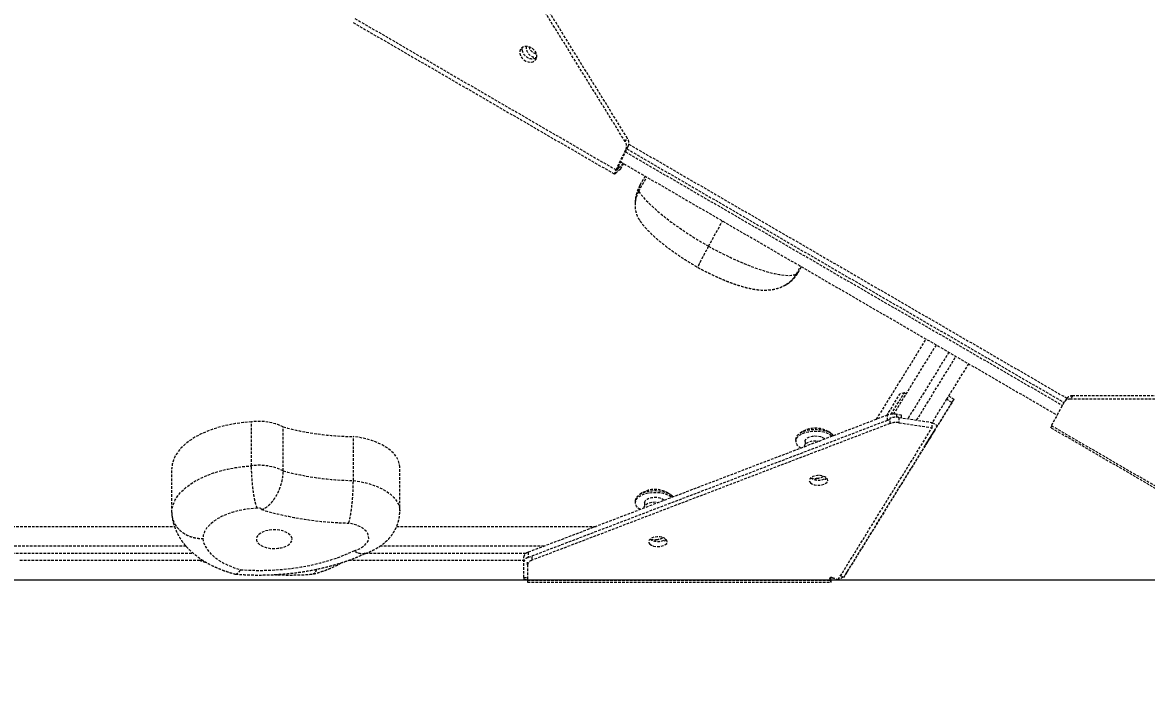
# Model space of a CAD drawing. Header units: millimetres. Extents: x -3321 to 2538, y -2690 to 2358.
# Drawn here: x -382 to 162, y -623 to -301 of the extents above; entities that cross this region are included whole.
import ezdxf

# ---------------------------------------------------------------- set-up
doc = ezdxf.new("R2010")
doc.units = ezdxf.units.MM
doc.linetypes.add('HIDDEN', pattern=[1.905, 1.27, -0.635])
for name, color, linetype in [('DIKOM_ОБЪЕКТ', 7, 'Continuous'), ('DIKOM_РАЗМЕР_ЗОНА', 7, 'Continuous'), ('DIKOM_РАЗМЕР_ОБЪЕКТА', 7, 'Continuous')]:
    doc.layers.add(name, color=color, linetype=linetype)
doc.styles.add('style1', font='arialbd.ttf', dxfattribs={"width": 0.8})
doc.dimstyles.new('1-50', dxfattribs={"dimtxt": 300, "dimasz": 200, "dimexe": 100, "dimexo": 0, "dimgap": 100, "dimtad": 1, "dimtxsty": 'style1', "dimcen": 200, "dimclrd": 7, "dimclre": 7, "dimclrt": 7, "dimadec": 1, "dimazin": 2, "dimtfac": 1, "dimtmove": 0, "dimatfit": 2, "dimfxl": 0, "dimlwd": 25, "dimlwe": 18, "dimarcsym": 0})

# ---------------------------------------------------------------- blocks, each defined once
blk = doc.blocks.new('*D0')
at = {"layer": 'Defpoints', "color": 0, "transparency": 16777216}
for p in [(-975.4, 143.26), (1038.07, 143.66), (1038.07, -1051.64)]:
    blk.add_point(p, dxfattribs=at)
at = {"layer": 'DIKOM_РАЗМЕР_ОБЪЕКТА', "color": 7, "lineweight": 18, "transparency": 16777216}
for p, q in [((-975.4, 143.26), (-975.4, -1151.64)), ((1038.07, 143.66), (1038.07, -1151.64))]:
    blk.add_line(p, q, dxfattribs=at)
at = {"layer": 'DIKOM_РАЗМЕР_ОБЪЕКТА', "color": 7, "lineweight": 25, "transparency": 16777216}
blk.add_line((-775.4, -1051.64), (838.07, -1051.64), dxfattribs=at)
at = {"layer": 'DIKOM_РАЗМЕР_ОБЪЕКТА', "color": 7, "transparency": 16777216}
for points in [[(-775.4, -1018.31), (-775.4, -1084.98), (-975.4, -1051.64)], [(838.07, -1018.31), (838.07, -1084.98), (1038.07, -1051.64)]]:
    blk.add_solid(points, dxfattribs=at)
at = {"layer": 'DIKOM_РАЗМЕР_ОБЪЕКТА', "color": 7, "transparency": 16777216, "insert": (24.76, -798.47), "char_height": 300, "attachment_point": 5, "style": 'style1'}
blk.add_mtext('{\\fArial|b0|i0|c204|p34;2000}', dxfattribs=at)
blk = doc.blocks.new('*D1')
at = {"layer": 'Defpoints', "color": 0, "transparency": 16777216}
for p in [(483.99, 857.85), (-1177.44, -571.13), (457.72, -571.13)]:
    blk.add_point(p, dxfattribs=at)
at = {"layer": 'DIKOM_РАЗМЕР_ОБЪЕКТА', "color": 7, "lineweight": 18, "transparency": 16777216}
for p, q in [((483.99, 857.85), (-1277.44, 857.85)), ((457.72, -571.13), (-1277.44, -571.13))]:
    blk.add_line(p, q, dxfattribs=at)
at = {"layer": 'DIKOM_РАЗМЕР_ОБЪЕКТА', "color": 7, "lineweight": 25, "transparency": 16777216}
blk.add_line((-1177.44, 657.85), (-1177.44, -371.13), dxfattribs=at)
at = {"layer": 'DIKOM_РАЗМЕР_ОБЪЕКТА', "color": 7, "transparency": 16777216}
for points in [[(-1210.77, 657.85), (-1144.1, 657.85), (-1177.44, 857.85)], [(-1210.77, -371.13), (-1144.1, -371.13), (-1177.44, -571.13)]]:
    blk.add_solid(points, dxfattribs=at)
at = {"layer": 'DIKOM_РАЗМЕР_ОБЪЕКТА', "color": 7, "transparency": 16777216, "insert": (-1430.61, 178.44), "char_height": 300, "attachment_point": 5, "rotation": 90, "style": 'style1'}
blk.add_mtext('{\\fArial|b0|i0|c204|p34;1420}', dxfattribs=at)
blk = doc.blocks.new('*D2')
at = {"layer": 'Defpoints', "color": 0, "transparency": 16777216}
for p in [(2538.07, 141.57), (-2475.4, 35.41), (2538.07, -2589.75)]:
    blk.add_point(p, dxfattribs=at)
at = {"layer": 'DIKOM_РАЗМЕР_ЗОНА', "color": 7, "lineweight": 18, "transparency": 16777216}
for p, q in [((2538.07, 141.57), (2538.07, -2689.75)), ((-2475.4, 35.41), (-2475.4, -2689.75))]:
    blk.add_line(p, q, dxfattribs=at)
at = {"layer": 'DIKOM_РАЗМЕР_ЗОНА', "color": 7, "lineweight": 25, "transparency": 16777216}
blk.add_line((-2275.4, -2589.75), (2338.07, -2589.75), dxfattribs=at)
at = {"layer": 'DIKOM_РАЗМЕР_ЗОНА', "color": 7, "transparency": 16777216}
for points in [[(-2275.4, -2556.42), (-2275.4, -2623.08), (-2475.4, -2589.75)], [(2338.07, -2556.42), (2338.07, -2623.08), (2538.07, -2589.75)]]:
    blk.add_solid(points, dxfattribs=at)
at = {"layer": 'DIKOM_РАЗМЕР_ЗОНА', "color": 7, "transparency": 16777216, "insert": (-15.23, -2336.58), "char_height": 300, "attachment_point": 5, "style": 'style1'}
blk.add_mtext('{\\fArial|b0|i0|c204|p34;5000}', dxfattribs=at)
blk = doc.blocks.new('*D3')
at = {"layer": 'Defpoints', "color": 0, "transparency": 16777216}
for p in [(-99.2, 2357.85), (-2871.13, -2071.13), (-536.75, -2071.13)]:
    blk.add_point(p, dxfattribs=at)
at = {"layer": 'DIKOM_РАЗМЕР_ЗОНА', "color": 7, "lineweight": 18, "transparency": 16777216}
for p, q in [((-99.2, 2357.85), (-2971.13, 2357.85)), ((-536.75, -2071.13), (-2971.13, -2071.13))]:
    blk.add_line(p, q, dxfattribs=at)
at = {"layer": 'DIKOM_РАЗМЕР_ЗОНА', "color": 7, "lineweight": 25, "transparency": 16777216}
blk.add_line((-2871.13, 2157.85), (-2871.13, -1871.13), dxfattribs=at)
at = {"layer": 'DIKOM_РАЗМЕР_ЗОНА', "color": 7, "transparency": 16777216}
for points in [[(-2904.47, 2157.85), (-2837.8, 2157.85), (-2871.13, 2357.85)], [(-2904.47, -1871.13), (-2837.8, -1871.13), (-2871.13, -2071.13)]]:
    blk.add_solid(points, dxfattribs=at)
at = {"layer": 'DIKOM_РАЗМЕР_ЗОНА', "color": 7, "transparency": 16777216, "insert": (-3124.3, 42.42), "char_height": 300, "attachment_point": 5, "rotation": 90, "style": 'style1'}
blk.add_mtext('{\\fArial|b0|i0|c204|p34;4400}', dxfattribs=at)

msp = doc.modelspace()

# ---------------------------------------------------------------- linework, layer by layer
at = {"layer": 'DIKOM_ОБЪЕКТ', "color": 7, "linetype": 'HIDDEN', "lineweight": 15}
for p, q in [((-89.559, -357.228), (-196.979, -183.434)), ((-90.7, -358.806), (-198.12, -185.011)), ((-222.284, -301.161), (-95.82, -374.525)), ((-221.396, -299.218), (-95.092, -372.489)), ((-90.7, -358.806), (-89.559, -357.228)), ((-95.092, -372.489), (-90.281, -362.62)), ((-93.95, -370.912), (-89.14, -361.043)), ((-90.494, -363.822), (120.896, -486.466)), ((-89.14, -361.043), (-90.281, -362.62)), ((-89.789, -362.374), (121.664, -485.055)), ((-88.85, -360.051), (123.117, -483.03)), ((-91.491, -369.556), (-94.22, -371.887)), ((-92.902, -372.108), (-91.491, -369.556)), ((-92.844, -368.642), (118.338, -491.166)), ((-92.835, -372.027), (-91.424, -369.475)), ((-91.491, -369.556), (-91.424, -369.475)), ((-94.22, -371.887), (-95.63, -374.439)), ((-92.902, -372.108), (-95.63, -374.439)), ((-93.95, -370.912), (-95.092, -372.489)), ((-94.22, -371.887), (-94.324, -371.826)), ((-92.835, -372.027), (-92.902, -372.108)), ((-84.114, -382.882), (-80.274, -375.935)), ((-81.06, -375.479), (-83.519, -379.928)), ((-50.313, -409.453), (-43.56, -397.236)), ((-7.782, -422.775), (-5.781, -419.154)), ((-6.988, -422.217), (-5.413, -419.368)), ((30.971, -493.218), (54.964, -454.397)), ((39.225, -490.722), (59.903, -457.263)), ((65.96, -460.777), (46.07, -492.961)), ((50.371, -493.611), (69.422, -462.785)), ((75.479, -466.299), (65.139, -483.03)), ((36.818, -489.86), (42.324, -480.952)), ((38.008, -490.789), (44.389, -480.464)), ((44.389, -480.464), (42.324, -480.952)), ((45.239, -480.99), (44.389, -480.464)), ((64.836, -483.52), (57.921, -494.708)), ((67.388, -485.097), (64.836, -483.52)), ((65.847, -481.883), (68.399, -483.46)), ((68.41, -483.468), (68.399, -483.46)), ((122.98, -483.205), (121.839, -484.782)), ((125.855, -481.883), (124.714, -483.46)), ((316.296, -483.468), (124.714, -483.46)), ((317.437, -481.891), (125.855, -481.883)), ((67.388, -485.097), (60.473, -496.285)), ((67.327, -485.222), (61.229, -495.091)), ((121.641, -485.097), (115.552, -496.285)), ((-271.441, -515.715), (-271.441, -494.449)), ((36.194, -491.223), (-137.598, -557.612)), ((36.193, -493.775), (-137.598, -560.164)), ((35.894, -491.355), (36.818, -489.86)), ((36.193, -493.775), (36.194, -491.223)), ((37.484, -492.716), (37.308, -492.783)), ((37.484, -495.268), (37.484, -492.716)), ((43.015, -491.249), (40.677, -490.85)), ((40.677, -490.85), (40.677, -492.217)), ((41.804, -492.316), (41.804, -494.868)), ((41.804, -492.316), (57.84, -494.739)), ((41.804, -494.868), (57.84, -497.291)), ((43.015, -492.499), (43.015, -491.249)), ((57.921, -494.708), (57.84, -494.839)), ((57.84, -497.291), (57.84, -494.739)), ((57.921, -494.708), (60.473, -496.285)), ((-256.091, -518.213), (-256.091, -496.947)), ((37.484, -495.268), (-135.802, -561.463)), ((-4.864, -499.173), (-6.043, -499.961)), ((8.894, -499.961), (7.715, -499.173)), ((12.429, -570.789), (57.84, -497.291)), ((60.473, -496.285), (15.062, -569.784)), ((15.937, -568.368), (61.229, -495.091)), ((115.274, -497.291), (115.763, -496.408)), ((241.937, -570.789), (115.274, -497.291)), ((115.552, -496.285), (242.215, -569.784)), ((-222.178, -522.844), (-222.178, -501.578)), ((-8.075, -503.048), (-8.075, -503.899)), ((-3.575, -503.899), (-3.575, -505.417)), ((-199.71, -537.701), (-199.71, -516.435)), ((-310.058, -538.351), (-310.058, -517.085)), ((-85.74, -532.714), (-85.74, -533.564)), ((-82.53, -528.838), (-83.709, -529.627)), ((-68.772, -529.627), (-69.951, -528.838)), ((-81.541, -536.196), (-81.541, -536.198)), ((-81.24, -533.564), (-81.24, -535.083)), ((-421.467, -545.037), (-308.746, -545.037)), ((-201.2, -545.037), (-104.68, -545.037)), ((-303.082, -554.672), (-396.246, -554.672)), ((-129.901, -554.672), (-209.346, -554.672)), ((-387.338, -558.074), (-299.637, -558.074)), ((-216.248, -558.074), (-138.529, -558.074)), ((-139.659, -562.29), (-139.659, -559.739)), ((-137.598, -557.612), (-137.598, -560.164)), ((-135.802, -559.582), (-135.802, -561.463)), ((-383.549, -561.394), (-295.126, -561.394)), ((-224.269, -561.394), (-139.659, -561.394)), ((-139.659, -569.83), (-139.659, -562.29)), ((-137.863, -563.59), (-137.863, -561.709)), ((-137.863, -563.59), (-137.862, -571.13)), ((-139.659, -569.83), (-137.863, -569.83)), ((-139.658, -570.727), (-137.863, -570.727)), ((8.375, -570.108), (8.375, -570.303)), ((8.693, -571.135), (8.375, -570.303)), ((8.693, -569.89), (8.693, -571.135)), ((8.998, -572.031), (8.998, -569.852)), ((9.426, -569.901), (12.429, -570.789)), ((10.833, -570.318), (9.426, -569.902)), ((9.426, -569.902), (9.426, -569.902)), ((13.606, -568.884), (15.062, -569.784)), ((15.062, -569.784), (16.708, -567.12)), ((16.708, -567.12), (15.937, -568.368)), ((16.708, -567.12), (16.708, -567.12)), ((-137.862, -571.13), (8.693, -571.135)), ((-137.862, -572.026), (9.021, -572.031))]:
    msp.add_line(p, q, dxfattribs=at)
at = {"layer": 'DIKOM_ОБЪЕКТ', "color": 7, "linetype": 'HIDDEN', "lineweight": 15, "flags": 128}
for points in [[(-141.644, -316.082), (-141.312, -317.171), (-140.674, -318.208), (-139.78, -319.108), (-138.703, -319.799), (-137.531, -320.225), (-136.358, -320.351), (-135.28, -320.167), (-134.383, -319.688), (-133.741, -318.953), (-133.406, -318.02), (-133.404, -316.967), (-133.735, -315.878), (-134.374, -314.841), (-135.268, -313.941), (-136.345, -313.25), (-137.517, -312.824), (-138.69, -312.698), (-139.768, -312.882), (-140.664, -313.361), (-141.307, -314.096), (-141.642, -315.028), (-141.644, -316.082)], [(-140.503, -314.504), (-140.501, -313.451), (-140.448, -313.207)], [(-95.63, -374.439), (-95.761, -374.525), (-95.835, -374.511), (-95.851, -374.398), (-95.809, -374.189), (-95.71, -373.887), (-95.555, -373.498), (-95.348, -373.029), (-95.092, -372.489)], [(-94.22, -371.887), (-94.285, -371.93), (-94.322, -371.923), (-94.33, -371.867), (-94.309, -371.762), (-94.259, -371.611), (-94.182, -371.416), (-94.078, -371.182), (-93.95, -370.912)], [(-84.114, -382.882), (-82.766, -384.705), (-81.09, -386.656), (-79.098, -388.72), (-76.807, -390.879), (-74.234, -393.118), (-71.401, -395.417), (-68.33, -397.759), (-65.045, -400.125), (-61.572, -402.496), (-57.94, -404.854), (-54.177, -407.179), (-50.313, -409.453)], [(-50.313, -409.453), (-46.845, -411.327), (-43.363, -413.113), (-39.896, -414.797), (-36.472, -416.366), (-33.118, -417.807), (-29.861, -419.108), (-26.727, -420.259), (-23.743, -421.251), (-20.931, -422.075), (-18.315, -422.725), (-15.916, -423.195), (-13.754, -423.482), (-11.844, -423.584), (-10.204, -423.499), (-8.846, -423.229), (-7.782, -422.775)], [(-7.782, -422.775), (-7.246, -422.515), (-6.988, -422.217)], [(64.836, -483.52), (65.06, -483.157), (65.121, -483.058)], [(67.327, -485.222), (67.566, -484.834), (67.781, -484.487), (67.968, -484.185), (68.124, -483.932), (68.248, -483.731), (68.338, -483.586), (68.392, -483.498), (68.41, -483.468)], [(68.399, -483.46), (68.383, -483.488), (68.332, -483.569), (68.248, -483.704), (68.133, -483.891), (67.987, -484.127), (67.813, -484.409), (67.612, -484.734), (67.388, -485.097)], [(-271.441, -494.449), (-275.332, -494.79), (-279.149, -495.315), (-282.861, -496.017), (-286.438, -496.891), (-289.851, -497.931), (-293.074, -499.127), (-296.078, -500.471), (-298.842, -501.951), (-301.341, -503.556), (-303.556, -505.272), (-305.47, -507.086), (-307.066, -508.982), (-308.331, -510.947), (-309.257, -512.963), (-309.834, -515.015), (-310.058, -517.085)], [(-8.075, -503.048), (-8.067, -502.849), (-7.811, -501.879), (-7.2, -500.954), (-6.257, -500.11), (-5.019, -499.379), (-3.534, -498.788), (-1.857, -498.361), (-0.055, -498.115), (1.804, -498.058), (3.649, -498.192), (5.408, -498.514), (7.014, -499.009), (8.405, -499.66), (9.528, -500.441), (10.219, -501.158)], [(-5.663, -507.224), (-6.678, -506.506), (-7.489, -505.625), (-7.959, -504.677), (-8.067, -503.7), (-7.811, -502.73), (-7.2, -501.805), (-6.257, -500.961), (-5.019, -500.229), (-3.534, -499.639), (-1.857, -499.212), (-0.055, -498.965), (1.804, -498.908), (3.649, -499.043), (5.408, -499.364), (7.014, -499.86), (8.405, -500.511), (9.528, -501.292), (9.622, -501.374)], [(10.219, -501.158), (9.714, -500.608), (8.894, -499.961)], [(55.235, -504.771), (55.79, -503.872), (56.43, -502.837), (57.103, -501.748), (57.755, -500.693), (58.332, -499.759), (58.788, -499.021), (59.086, -498.539), (59.202, -498.351), (59.126, -498.473), (58.865, -498.896), (58.44, -499.584), (57.884, -500.482), (57.244, -501.518), (56.571, -502.607), (55.92, -503.661), (55.343, -504.595), (54.887, -505.333), (54.589, -505.816), (54.473, -506.004), (54.548, -505.881), (54.809, -505.459), (55.235, -504.771)], [(55.24, -504.774), (55.795, -503.876), (56.435, -502.84), (57.108, -501.751), (57.76, -500.697), (58.337, -499.763), (58.793, -499.025), (59.091, -498.542), (59.207, -498.355), (59.131, -498.477), (58.87, -498.899), (58.445, -499.588), (57.889, -500.486), (57.249, -501.522), (56.576, -502.611), (55.925, -503.665), (55.348, -504.599), (54.892, -505.337), (54.594, -505.819), (54.478, -506.007), (54.553, -505.885), (54.814, -505.462), (55.24, -504.774)], [(-199.71, -516.435), (-199.711, -516.279), (-199.923, -514.589), (-200.49, -512.922), (-201.405, -511.299), (-202.656, -509.738), (-204.229, -508.261), (-206.104, -506.884), (-208.258, -505.625), (-210.664, -504.499), (-213.292, -503.52), (-216.111, -502.701), (-219.085, -502.051), (-222.178, -501.578)], [(-3.875, -506.531), (-3.856, -506.065), (-3.532, -505.356), (-2.869, -504.716), (-1.914, -504.187), (-0.732, -503.807), (0.598, -503.6), (1.984, -503.582), (3.332, -503.752), (3.393, -503.765)], [(-3.575, -503.899), (-3.518, -503.504), (-3.132, -502.817), (-2.408, -502.211), (-1.4, -501.73), (-0.182, -501.41), (1.155, -501.274), (2.512, -501.333), (3.789, -501.582), (4.89, -502.003), (5.734, -502.565), (5.947, -502.777)], [(-310.058, -538.351), (-309.834, -536.281), (-309.257, -534.229), (-308.331, -532.213), (-307.066, -530.249), (-305.47, -528.352), (-303.556, -526.538), (-301.341, -524.822), (-298.842, -523.218), (-296.078, -521.737), (-293.074, -520.394), (-289.851, -519.197), (-286.438, -518.157), (-282.861, -517.283), (-279.149, -516.581), (-275.332, -516.057), (-271.441, -515.715)], [(-1.065, -523.954), (-0.284, -524.488), (0.751, -524.884), (1.956, -525.112), (3.235, -525.152), (4.483, -525), (5.599, -524.67), (6.493, -524.188), (7.093, -523.593), (7.35, -522.933), (7.242, -522.262), (6.78, -521.634), (5.999, -521.1), (4.964, -520.703), (3.759, -520.476), (2.48, -520.436), (1.232, -520.587), (0.116, -520.918), (-0.779, -521.4), (-1.378, -521.995), (-1.635, -522.655), (-1.527, -523.326), (-1.065, -523.954)], [(-222.178, -522.844), (-219.085, -523.317), (-216.111, -523.967), (-213.292, -524.787), (-210.664, -525.765), (-208.258, -526.891), (-206.104, -528.15), (-204.229, -529.527), (-202.656, -531.005), (-201.405, -532.565), (-200.49, -534.188), (-199.923, -535.855), (-199.711, -537.545), (-199.71, -537.7)], [(-85.74, -532.714), (-85.733, -532.518), (-85.478, -531.548), (-84.868, -530.623), (-83.926, -529.778), (-82.689, -529.046), (-81.204, -528.455), (-79.528, -528.028), (-77.726, -527.781), (-75.867, -527.723), (-74.023, -527.857), (-72.263, -528.178), (-70.656, -528.673), (-69.264, -529.324), (-68.14, -530.104), (-67.449, -530.821)], [(-83.338, -536.884), (-84.34, -536.174), (-85.153, -535.293), (-85.623, -534.346), (-85.733, -533.368), (-85.478, -532.399), (-84.868, -531.473), (-83.926, -530.629), (-82.689, -529.897), (-81.204, -529.306), (-79.528, -528.879), (-77.726, -528.631), (-75.867, -528.574), (-74.023, -528.708), (-72.263, -529.029), (-70.656, -529.524), (-69.264, -530.174), (-68.14, -530.955), (-68.042, -531.041)], [(-81.24, -533.564), (-81.184, -533.171), (-80.799, -532.484), (-80.075, -531.878), (-79.068, -531.396), (-77.85, -531.076), (-76.513, -530.94), (-75.156, -530.998), (-73.88, -531.247), (-72.778, -531.668), (-71.933, -532.229), (-71.716, -532.445)], [(-67.449, -530.821), (-67.954, -530.271), (-68.772, -529.627)], [(-268.623, -536.248), (-271.827, -536.488), (-274.961, -536.915), (-277.984, -537.523), (-280.859, -538.305), (-283.549, -539.252), (-286.022, -540.35), (-288.245, -541.587), (-290.191, -542.947), (-291.836, -544.413), (-293.159, -545.966), (-294.143, -547.587), (-294.776, -549.256), (-295.05, -550.952)], [(-266.608, -536.935), (-266.635, -536.745), (-266.755, -536.565), (-266.96, -536.408), (-267.236, -536.284), (-267.563, -536.202), (-267.92, -536.168), (-268.281, -536.184), (-268.623, -536.248)], [(-81.541, -536.196), (-81.522, -535.732), (-81.198, -535.023), (-80.537, -534.383), (-79.583, -533.854), (-78.4, -533.473), (-77.071, -533.266), (-75.685, -533.247), (-74.337, -533.417), (-74.277, -533.429)], [(-221.851, -556.88), (-219.932, -556.197), (-218.253, -555.356), (-216.861, -554.382), (-215.793, -553.301), (-215.079, -552.142), (-214.739, -550.936), (-214.781, -549.718), (-215.205, -548.52), (-215.999, -547.375), (-217.141, -546.315), (-218.6, -545.368), (-220.336, -544.561), (-222.302, -543.915), (-224.443, -543.449)], [(-251.858, -550.992), (-252.127, -550.085), (-252.738, -549.226), (-253.665, -548.448), (-254.871, -547.785), (-256.307, -547.263), (-257.913, -546.903), (-259.624, -546.721), (-261.369, -546.724), (-263.078, -546.911), (-264.68, -547.275), (-266.11, -547.802), (-267.309, -548.468), (-268.228, -549.249), (-268.829, -550.11), (-269.089, -551.018), (-268.996, -551.934), (-268.553, -552.822), (-267.78, -553.644), (-266.708, -554.368), (-265.38, -554.964), (-263.852, -555.407), (-262.185, -555.68), (-260.448, -555.77), (-258.712, -555.674), (-257.048, -555.397), (-255.524, -554.95), (-254.203, -554.35), (-253.138, -553.623), (-252.374, -552.798), (-251.941, -551.909), (-251.858, -550.992)], [(-295.05, -550.952), (-294.633, -552.806), (-293.867, -554.629), (-292.758, -556.403), (-291.318, -558.11), (-289.562, -559.733), (-287.506, -561.255), (-285.171, -562.662), (-282.581, -563.94), (-279.762, -565.075), (-276.741, -566.057)], [(-78.728, -553.621), (-77.948, -554.155), (-76.913, -554.552), (-75.707, -554.779), (-74.428, -554.819), (-73.18, -554.668), (-72.064, -554.338), (-71.17, -553.855), (-70.57, -553.26), (-70.314, -552.601), (-70.421, -551.93), (-70.884, -551.302), (-71.664, -550.767), (-72.699, -550.371), (-73.905, -550.143), (-75.183, -550.104), (-76.431, -550.255), (-77.548, -550.585), (-78.442, -551.067), (-79.041, -551.662), (-79.298, -552.322), (-79.191, -552.993), (-78.728, -553.621)], [(-276.741, -566.057), (-271.806, -566.304), (-266.851, -566.36), (-261.901, -566.226), (-256.982, -565.902), (-252.122, -565.389), (-247.347, -564.691), (-242.681, -563.81), (-238.151, -562.753), (-233.779, -561.524), (-229.591, -560.131), (-225.608, -558.58), (-221.851, -556.88)], [(-139.659, -569.83), (-139.659, -570.217), (-139.659, -570.498), (-139.659, -570.669), (-139.658, -570.727), (-139.658, -570.727)], [(-137.862, -571.13), (-137.862, -571.517), (-137.862, -571.798), (-137.862, -571.969), (-137.862, -572.026), (-137.862, -572.026)]]:
    msp.add_lwpolyline(points, dxfattribs=at)
at = {"layer": 'DIKOM_ОБЪЕКТ', "color": 7, "linetype": 'HIDDEN', "lineweight": 15}
for centre, radius, start, end in [((-135.517, -313.644), 5.059, 189.79291, 294.02081), ((-133.517, -313.042), 5.089, 176.10198, 271.0141), ((-132.435, -311.478), 5.028, 196.32437, 257.29266), ((-93.968, -361.095), 3.99, 337.52927, 35.01559), ((-92.827, -359.518), 3.99, 337.52927, 35.01559), ((-78.944, -382.387), 5.194, 151.741, 185.47163), ((124.533, -486.824), 3.369, 86.91812, 149.15127), ((125.687, -485.303), 3.424, 87.17339, 142.20813), ((-267.875, -520.947), 26.737, 63.84927, 97.6638), ((38.773, -500.641), 7.334, 101.51952, 110.59313), ((39.144, -499.549), 8.834, 80.00516, 109.51374), ((40.431, -501.017), 8.809, 81.03183, 109.54215), ((40.431, -503.569), 8.809, 81.03183, 109.54215), ((-220.574, -363.353), 138.234, 255.11159, 269.33509), ((1.425, -510.147), 12.649, 60.18388, 119.81612), ((-267.875, -542.213), 26.737, 63.84927, 97.6638), ((-220.574, -384.619), 138.234, 255.11159, 269.33509), ((2.89, -515.729), 6.936, 236.56369, 298.82127), ((1.061, -511.679), 10.157, 259.91386, 276.12466), ((1.588, -514.487), 7.312, 274.36745, 300.31082), ((4.805, -521.455), 1.757, 324.42048, 358.72112), ((-76.24, -539.813), 12.649, 60.18401, 119.81599), ((-221.112, -382.154), 161.329, 253.62021, 268.81716), ((-74.773, -545.397), 6.936, 236.56369, 298.82127), ((-76.602, -541.346), 10.157, 259.91385, 276.12466), ((-76.075, -544.155), 7.312, 274.36745, 300.31082), ((-72.858, -551.123), 1.757, 324.42048, 358.72112), ((-137.025, -560.229), 2.679, 102.34764, 169.45535), ((-137.025, -562.781), 2.679, 102.34764, 169.45535), ((-135.229, -564.08), 2.679, 102.34764, 169.45535)]:
    msp.add_arc(centre, radius, start, end, dxfattribs=at)
for centre, major_axis, ratio, start_param, end_param in [((9.178, -570.303), (0.819, -0.141), 0.5393073, 1.3572483, 3.4516434), ((9.178, -570.303), (0.819, -0.141), 0.5392763, 1.3570985, 1.8846563), ((16.46, -567.522), (0.496, 0.803), 0.0000502, 5.2359841, 7.3303792)]:
    msp.add_ellipse(centre, major_axis=major_axis, ratio=ratio, start_param=start_param, end_param=end_param, dxfattribs=at)
for points, knots in [([(-83.495, -379.953), (-83.774, -380.464), (-84.439, -381.681), (-85.156, -383.743), (-85.669, -386.039), (-85.899, -387.937), (-85.862, -389.024), (-85.851, -389.37)], [0, 0, 0, 0, 0.1731318, 0.412488, 0.6500838, 0.8885306, 1, 1, 1, 1]), ([(-84.114, -382.882), (-84.467, -383.6), (-85.184, -385.056), (-85.76, -387.385), (-85.949, -389.765), (-85.719, -392.109), (-85.054, -394.37), (-84.274, -396.091), (-83.598, -396.966), (-83.409, -397.211)], [0, 0, 0, 0, 0.1539232, 0.3123237, 0.4662433, 0.6245964, 0.7791058, 0.938015, 1, 1, 1, 1]), ([(-83.441, -397.235), (-83.333, -397.39), (-82.652, -398.372), (-81.197, -400.135), (-78.98, -402.525), (-76.498, -404.882), (-73.881, -407.146), (-71.174, -409.311), (-68.371, -411.408), (-65.471, -413.45), (-62.479, -415.443), (-59.402, -417.384), (-57.059, -418.794), (-55.747, -419.551), (-55.498, -419.694)], [0, 0, 0, 0, 0.0188229, 0.1188776, 0.2272329, 0.3336605, 0.4337968, 0.5294378, 0.6221732, 0.7129974, 0.8025414, 0.8912313, 0.979375, 1, 1, 1, 1]), ([(-50.313, -409.453), (-50.698, -410.152), (-51.479, -411.571), (-52.534, -413.53), (-53.478, -415.315), (-54.261, -416.838), (-54.878, -418.086), (-55.294, -418.99), (-55.521, -419.566), (-55.5, -419.644), (-55.49, -419.681)], [0, 0, 0, 0, 0.1245377, 0.2526876, 0.3772252, 0.5053731, 0.6299351, 0.7581057, 0.8827329, 1, 1, 1, 1]), ([(-55.497, -419.694), (-55.169, -419.874), (-53.855, -420.598), (-51.527, -421.812), (-48.526, -423.292), (-45.528, -424.673), (-42.546, -425.947), (-39.584, -427.108), (-36.64, -428.146), (-33.692, -429.054), (-30.69, -429.821), (-27.721, -430.382), (-24.937, -430.681), (-22.436, -430.724), (-20.19, -430.55), (-18.069, -430.172), (-16.033, -429.568), (-14.256, -428.848), (-13.208, -428.218), (-12.781, -427.962)], [0, 0, 0, 0, 0.0213561, 0.0856545, 0.1501104, 0.2149203, 0.2803475, 0.3467364, 0.4145791, 0.4846334, 0.5581469, 0.6372215, 0.7110148, 0.7716035, 0.8252624, 0.8749277, 0.9222746, 0.9683075, 1, 1, 1, 1]), ([(-13.818, -428.556), (-13.473, -428.4), (-12.51, -427.963), (-11.062, -426.978), (-9.51, -425.636), (-8.108, -424.058), (-7.374, -422.844), (-6.996, -422.22)], [0, 0, 0, 0, 0.11973183, 0.33487469, 0.55154764, 0.76919294, 1, 1, 1, 1]), ([(-12.768, -427.981), (-12.103, -427.53), (-10.779, -426.634), (-9.084, -424.867), (-8.22, -423.479), (-7.782, -422.775)], [0, 0, 0, 0, 0.332303, 0.6613793, 1, 1, 1, 1]), ([(-268.623, -536.248), (-268.626, -536.242), (-268.783, -535.955), (-269.044, -535.323), (-269.44, -534.06), (-269.845, -532.371), (-270.248, -530.228), (-270.602, -527.872), (-270.899, -525.414), (-271.138, -522.876), (-271.31, -520.384), (-271.42, -517.941), (-271.434, -516.464), (-271.441, -515.715)], [0, 0, 0, 0, 0.0016811, 0.0720658, 0.143434, 0.2490417, 0.3577086, 0.4632443, 0.5718356, 0.6773472, 0.7859168, 0.8914283, 1, 1, 1, 1]), ([(-266.608, -536.935), (-266.6, -536.933), (-266.029, -536.77), (-264.975, -536.287), (-263.432, -535.218), (-261.889, -533.736), (-260.417, -531.859), (-259.124, -529.739), (-258.049, -527.485), (-257.183, -525.118), (-256.564, -522.755), (-256.166, -520.403), (-256.116, -518.95), (-256.091, -518.213)], [0, 0, 0, 0, 0.00107894, 0.08125579, 0.16437548, 0.26822356, 0.37511153, 0.47807108, 0.58395659, 0.68648634, 0.79195915, 0.8944892, 1, 1, 1, 1]), ([(-224.443, -543.449), (-224.44, -543.44), (-224.236, -542.849), (-223.9, -541.628), (-223.474, -539.501), (-223.137, -537.346), (-222.844, -534.984), (-222.604, -532.526), (-222.414, -529.991), (-222.279, -527.502), (-222.194, -525.064), (-222.183, -523.591), (-222.178, -522.844)], [0, 0, 0, 0, 0.0020436, 0.1451472, 0.2509368, 0.3597579, 0.4650837, 0.5734331, 0.6785533, 0.7867075, 0.8918279, 1, 1, 1, 1]), ([(-310.058, -538.351), (-310.018, -539.058), (-309.937, -540.491), (-309.284, -542.565), (-308.249, -544.534), (-306.844, -546.306), (-305.092, -547.863), (-303.072, -549.133), (-300.805, -550.102), (-298.674, -550.655), (-296.759, -550.911), (-295.648, -550.957), (-295.076, -550.952), (-295.05, -550.952)], [0, 0, 0, 0, 0.10575188, 0.21457102, 0.32032278, 0.42914029, 0.53491271, 0.64374951, 0.74957736, 0.85846948, 0.92715152, 0.99664544, 1, 1, 1, 1]), ([(-216.544, -558.167), (-216.438, -558.134), (-215.34, -557.793), (-213.423, -557.003), (-210.883, -555.718), (-208.629, -554.265), (-206.611, -552.648), (-204.84, -550.88), (-203.318, -548.977), (-202.051, -546.951), (-201.043, -544.819), (-200.287, -542.529), (-199.798, -540.145), (-199.743, -538.498), (-199.716, -537.7)], [0, 0, 0, 0, 0.01142017, 0.11865313, 0.2166775, 0.31195535, 0.40383005, 0.49251252, 0.57859445, 0.66271439, 0.74543163, 0.82720558, 0.91632271, 1, 1, 1, 1]), ([(-309.99, -539.453), (-309.911, -540.122), (-309.722, -541.712), (-309.106, -544.171), (-308.165, -546.8), (-306.936, -549.338), (-305.433, -551.779), (-303.655, -554.119), (-301.6, -556.353), (-299.265, -558.473), (-296.652, -560.467), (-293.771, -562.318), (-290.644, -564.007), (-287.307, -565.52), (-283.792, -566.833), (-281.132, -567.67), (-279.645, -568.054), (-279.408, -568.116)], [0, 0, 0, 0, 0.0466089, 0.110841, 0.1752823, 0.2404698, 0.3068756, 0.3749563, 0.4451073, 0.5175858, 0.592413, 0.6693024, 0.7476857, 0.826868, 0.9061252, 0.9850604, 1, 1, 1, 1]), ([(-279.225, -568.146), (-278.8, -568.182), (-276.7, -568.355), (-272.894, -568.542), (-267.815, -568.635), (-262.735, -568.543), (-257.672, -568.272), (-252.645, -567.822), (-247.669, -567.194), (-242.76, -566.387), (-237.935, -565.402), (-233.21, -564.239), (-228.598, -562.899), (-224.12, -561.378), (-219.926, -559.752), (-217.319, -558.552), (-216.085, -557.985)], [0, 0, 0, 0, 0.0190948, 0.0945668, 0.1699956, 0.2454168, 0.3208668, 0.3963828, 0.4720096, 0.5477931, 0.6237793, 0.7000142, 0.7765422, 0.8534032, 0.9306279, 1, 1, 1, 1]), ([(-216.558, -558.123), (-216.722, -558.191), (-217.281, -558.423), (-218.395, -558.4), (-219.99, -558.021), (-221.175, -557.366), (-221.841, -556.887), (-221.851, -556.88)], [0, 0, 0, 0, 0.10903825, 0.37199133, 0.64251031, 0.99465017, 1, 1, 1, 1]), ([(-296.613, -561.394), (-296.145, -561.574), (-295.06, -561.99), (-293.915, -562.342), (-293.264, -562.542)], [0, 0, 0, 0, 0.4313056, 1, 1, 1, 1]), ([(-241.537, -568.114), (-241.23, -568.034), (-239.67, -567.629), (-236.933, -566.76), (-233.396, -565.414), (-230.324, -564.032), (-228.523, -563.007), (-227.779, -562.584)], [0, 0, 0, 0, 0.061271, 0.3118211, 0.5647683, 0.8203519, 1, 1, 1, 1]), ([(-279.224, -568.141), (-279.016, -568.127), (-278.579, -568.097), (-277.749, -567.466), (-277.115, -566.654), (-276.745, -566.063), (-276.741, -566.057)], [0, 0, 0, 0, 0.2766963, 0.5807436, 0.9952043, 1, 1, 1, 1]), ([(-260.566, -568.397), (-259.156, -568.464), (-256.06, -568.61), (-251.256, -568.617), (-246.373, -568.484), (-243.206, -568.255), (-241.719, -568.148)], [0, 0, 0, 0, 0.2244308, 0.4932239, 0.7620445, 1, 1, 1, 1]), ([(-240.055, -565.802), (-240.075, -565.898), (-240.196, -566.488), (-240.529, -567.209), (-241.004, -567.912), (-241.377, -568.033), (-241.544, -568.087)], [0, 0, 0, 0, 0.0662481, 0.4039446, 0.7334441, 1, 1, 1, 1]), ([(14.791, -569.616), (14.451, -569.848), (13.797, -570.296), (13.014, -570.401), (12.637, -570.452)], [0, 0, 0, 0, 0.5183133, 1, 1, 1, 1]), ([(8.998, -572.031), (8.998, -572.031), (9.025, -572.095), (8.928, -571.873), (8.775, -571.393), (8.693, -571.135)], [0, 0, 0, 0, 0.0001831, 0.460888, 1, 1, 1, 1])]:
    msp.add_open_spline(points, degree=3, knots=knots, dxfattribs=at)

# ---------------------------------------------------------------- dimensions: what is measured, and where the dimension line sits
at = {"layer": 'DIKOM_РАЗМЕР_ЗОНА'}
dim = msp.add_linear_dim(base=(-2871.132, -2071.133), p1=(-99.199, 2357.853), p2=(-536.746, -2071.133), angle=90, text='{\\fArial|b0|i0|c204|p34;4400}', dimstyle='1-50', dxfattribs=at)
dim.commit()
dim.dimension.update_dxf_attribs({"geometry": '*D3', "text_midpoint": (-2871.132, 42.424), "dimtype": 160})
dim = msp.add_linear_dim(base=(2538.072, -2589.749), p1=(-2475.399, 35.407), p2=(2538.072, 141.574), text='{\\fArial|b0|i0|c204|p34;5000}', dimstyle='1-50', dxfattribs=at)
dim.commit()
dim.dimension.update_dxf_attribs({"geometry": '*D2', "text_midpoint": (-15.23, -2589.749), "dimtype": 160})
at = {"layer": 'DIKOM_РАЗМЕР_ОБЪЕКТА'}
dim = msp.add_linear_dim(base=(-1177.437, -571.133), p1=(483.995, 857.853), p2=(457.725, -571.133), angle=90, text='{\\fArial|b0|i0|c204|p34;1420}', dimstyle='1-50', dxfattribs=at)
dim.commit()
dim.dimension.update_dxf_attribs({"geometry": '*D1', "text_midpoint": (-1177.437, 178.436), "dimtype": 160})
dim = msp.add_linear_dim(base=(1038.072, -1051.644), p1=(-975.399, 143.261), p2=(1038.072, 143.663), text='{\\fArial|b0|i0|c204|p34;2000}', dimstyle='1-50', dxfattribs=at)
dim.commit()
dim.dimension.update_dxf_attribs({"geometry": '*D0', "text_midpoint": (24.765, -1051.644), "dimtype": 160})

doc.saveas('drawing.dxf')
